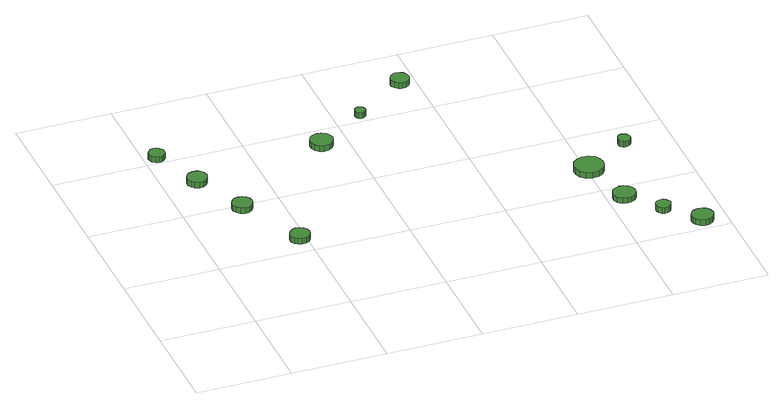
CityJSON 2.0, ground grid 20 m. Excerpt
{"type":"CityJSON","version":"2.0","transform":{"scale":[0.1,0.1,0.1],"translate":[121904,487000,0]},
"CityObjects":{
"tree1":{"type":"SolitaryVegetationObject","attributes":{"function":"something"},"geometry":[{"type":"MultiSurface","lod":"1","boundaries":[[[0,1,2,3,4,5,6,7,8,9,10,11,12,13,14]],[[15,16,17,18,19,20,21,22,23,24,25,26,27,28,29]],[[0,29,28,1]],[[1,28,27,2]],[[2,27,26,3]],[[3,26,25,4]],[[4,25,24,5]],[[5,24,23,6]],[[6,23,22,7]],[[7,22,21,8]],[[8,21,20,9]],[[9,20,19,10]],[[10,19,18,11]],[[11,18,17,12]],[[12,17,16,13]],[[13,16,15,14]],[[14,15,29,0]]]}]},
"tree2":{"type":"SolitaryVegetationObject","attributes":{"function":"something"},"geometry":[{"type":"MultiSurface","lod":"1","boundaries":[[[30,31,32,33,34,35,36,37,38,39,40,41,42,43,44]],[[45,46,47,48,49,50,51,52,53,54,55,56,57,58,59]],[[30,59,58,31]],[[31,58,57,32]],[[32,57,56,33]],[[33,56,55,34]],[[34,55,54,35]],[[35,54,53,36]],[[36,53,52,37]],[[37,52,51,38]],[[38,51,50,39]],[[39,50,49,40]],[[40,49,48,41]],[[41,48,47,42]],[[42,47,46,43]],[[43,46,45,44]],[[44,45,59,30]]]}]},
"tree3":{"type":"SolitaryVegetationObject","attributes":{"function":"something"},"geometry":[{"type":"MultiSurface","lod":"1","boundaries":[[[60,61,62,63,64,65,66,67,68,69,70,71,72,73,74]],[[75,76,77,78,79,80,81,82,83,84,85,86,87,88,89]],[[60,89,88,61]],[[61,88,87,62]],[[62,87,86,63]],[[63,86,85,64]],[[64,85,84,65]],[[65,84,83,66]],[[66,83,82,67]],[[67,82,81,68]],[[68,81,80,69]],[[69,80,79,70]],[[70,79,78,71]],[[71,78,77,72]],[[72,77,76,73]],[[73,76,75,74]],[[74,75,89,60]]]}]},
"tree4":{"type":"SolitaryVegetationObject","attributes":{"function":"something"},"geometry":[{"type":"MultiSurface","lod":"1","boundaries":[[[90,91,92,93,94,95,96,97,98,99,100,101,102,103,104]],[[105,106,107,108,109,110,111,112,113,114,115,116,117,118,119]],[[90,119,118,91]],[[91,118,117,92]],[[92,117,116,93]],[[93,116,115,94]],[[94,115,114,95]],[[95,114,113,96]],[[96,113,112,97]],[[97,112,111,98]],[[98,111,110,99]],[[99,110,109,100]],[[100,109,108,101]],[[101,108,107,102]],[[102,107,106,103]],[[103,106,105,104]],[[104,105,119,90]]]}]},
"tree5":{"type":"SolitaryVegetationObject","attributes":{"function":"something"},"geometry":[{"type":"MultiSurface","lod":"1","boundaries":[[[120,121,122,123,124,125,126,127,128,129,130,131,132,133,134]],[[135,136,137,138,139,140,141,142,143,144,145,146,147,148,149]],[[120,149,148,121]],[[121,148,147,122]],[[122,147,146,123]],[[123,146,145,124]],[[124,145,144,125]],[[125,144,143,126]],[[126,143,142,127]],[[127,142,141,128]],[[128,141,140,129]],[[129,140,139,130]],[[130,139,138,131]],[[131,138,137,132]],[[132,137,136,133]],[[133,136,135,134]],[[134,135,149,120]]]}]},
"tree6":{"type":"SolitaryVegetationObject","attributes":{"function":"something"},"geometry":[{"type":"MultiSurface","lod":"1","boundaries":[[[150,151,152,153,154,155,156,157,158,159,160,161,162,163,164]],[[165,166,167,168,169,170,171,172,173,174,175,176,177,178,179]],[[150,179,178,151]],[[151,178,177,152]],[[152,177,176,153]],[[153,176,175,154]],[[154,175,174,155]],[[155,174,173,156]],[[156,173,172,157]],[[157,172,171,158]],[[158,171,170,159]],[[159,170,169,160]],[[160,169,168,161]],[[161,168,167,162]],[[162,167,166,163]],[[163,166,165,164]],[[164,165,179,150]]]}]},
"tree7":{"type":"SolitaryVegetationObject","attributes":{"function":"something"},"geometry":[{"type":"MultiSurface","lod":"1","boundaries":[[[180,181,182,183,184,185,186,187,188,189,190,191,192,193,194]],[[195,196,197,198,199,200,201,202,203,204,205,206,207,208,209]],[[180,209,208,181]],[[181,208,207,182]],[[182,207,206,183]],[[183,206,205,184]],[[184,205,204,185]],[[185,204,203,186]],[[186,203,202,187]],[[187,202,201,188]],[[188,201,200,189]],[[189,200,199,190]],[[190,199,198,191]],[[191,198,197,192]],[[192,197,196,193]],[[193,196,195,194]],[[194,195,209,180]]]}]},
"tree8":{"type":"SolitaryVegetationObject","attributes":{"function":"something"},"geometry":[{"type":"MultiSurface","lod":"1","boundaries":[[[210,211,212,213,214,215,216,217,218,219,220,221,222,223,224]],[[225,226,227,228,229,230,231,232,233,234,235,236,237,238,239]],[[210,239,238,211]],[[211,238,237,212]],[[212,237,236,213]],[[213,236,235,214]],[[214,235,234,215]],[[215,234,233,216]],[[216,233,232,217]],[[217,232,231,218]],[[218,231,230,219]],[[219,230,229,220]],[[220,229,228,221]],[[221,228,227,222]],[[222,227,226,223]],[[223,226,225,224]],[[224,225,239,210]]]}]},
"tree9":{"type":"SolitaryVegetationObject","attributes":{"function":"something"},"geometry":[{"type":"MultiSurface","lod":"1","boundaries":[[[240,241,242,243,244,245,246,247,248,249,250,251,252,253,254]],[[255,256,257,258,259,260,261,262,263,264,265,266,267,268,269]],[[240,269,268,241]],[[241,268,267,242]],[[242,267,266,243]],[[243,266,265,244]],[[244,265,264,245]],[[245,264,263,246]],[[246,263,262,247]],[[247,262,261,248]],[[248,261,260,249]],[[249,260,259,250]],[[250,259,258,251]],[[251,258,257,252]],[[252,257,256,253]],[[253,256,255,254]],[[254,255,269,240]]]}]},
"tree10":{"type":"SolitaryVegetationObject","attributes":{"function":"something"},"geometry":[{"type":"MultiSurface","lod":"1","boundaries":[[[270,271,272,273,274,275,276,277,278,279,280,281,282,283,284]],[[285,286,287,288,289,290,291,292,293,294,295,296,297,298,299]],[[270,299,298,271]],[[271,298,297,272]],[[272,297,296,273]],[[273,296,295,274]],[[274,295,294,275]],[[275,294,293,276]],[[276,293,292,277]],[[277,292,291,278]],[[278,291,290,279]],[[279,290,289,280]],[[280,289,288,281]],[[281,288,287,282]],[[282,287,286,283]],[[283,286,285,284]],[[284,285,299,270]]]}]},
"tree11":{"type":"SolitaryVegetationObject","attributes":{"function":"something"},"geometry":[{"type":"MultiSurface","lod":"1","boundaries":[[[300,301,302,303,304,305,306,307,308,309,310,311,312,313,314]],[[315,316,317,318,319,320,321,322,323,324,325,326,327,328,329]],[[300,329,328,301]],[[301,328,327,302]],[[302,327,326,303]],[[303,326,325,304]],[[304,325,324,305]],[[305,324,323,306]],[[306,323,322,307]],[[307,322,321,308]],[[308,321,320,309]],[[309,320,319,310]],[[310,319,318,311]],[[311,318,317,312]],[[312,317,316,313]],[[313,316,315,314]],[[314,315,329,300]]]}]},
"tree12":{"type":"SolitaryVegetationObject","attributes":{"function":"something"},"geometry":[{"type":"MultiSurface","lod":"1","boundaries":[[[330,331,332,333,334,335,336,337,338,339,340,341,342,343,344]],[[345,346,347,348,349,350,351,352,353,354,355,356,357,358,359]],[[330,359,358,331]],[[331,358,357,332]],[[332,357,356,333]],[[333,356,355,334]],[[334,355,354,335]],[[335,354,353,336]],[[336,353,352,337]],[[337,352,351,338]],[[338,351,350,339]],[[339,350,349,340]],[[340,349,348,341]],[[341,348,347,342]],[[342,347,346,343]],[[343,346,345,344]],[[344,345,359,330]]]}]}
},
"vertices":[
[40,610,20],[39,617,20],[34,622,20],[28,626,20],[22,627,20],[15,625,20],[10,620,20],[7,614,20],[7,607,20],[10,600,20],[15,596,20],[22,594,20],[28,594,20],[34,598,20],[39,603,20],[39,603,7],[34,598,7],[28,594,7],[22,594,7],[15,596,7],[10,600,7],[7,607,7],[7,614,7],[10,620,7],[15,625,7],[22,627,7],[28,626,7],[34,622,7],[39,617,7],[40,610,7],
[90,506,16],[88,515,16],[83,522,16],[76,527,16],[67,527,16],[58,525,16],[52,519,16],[48,511,16],[48,502,16],[52,494,16],[58,488,16],[67,485,16],[76,486,16],[83,491,16],[88,498,16],[88,498,3],[83,491,3],[76,486,3],[67,485,3],[58,488,3],[52,494,3],[48,502,3],[48,511,3],[52,519,3],[58,525,3],[67,527,3],[76,527,3],[83,522,3],[88,515,3],[90,506,3],
[141,390,15],[139,399,15],[134,406,15],[127,410,15],[118,411,15],[109,409,15],[103,403,15],[99,395,15],[99,386,15],[103,378,15],[109,372,15],[118,369,15],[127,370,15],[134,374,15],[139,382,15],[139,382,2],[134,374,2],[127,370,2],[118,369,2],[109,372,2],[103,378,2],[99,386,2],[99,395,2],[103,403,2],[109,409,2],[118,411,2],[127,410,2],[134,406,2],[139,399,2],[141,390,2],
[207,246,15],[205,255,15],[200,261,15],[193,266,15],[184,267,15],[176,264,15],[170,258,15],[166,251,15],[166,242,15],[170,234,15],[176,229,15],[184,226,15],[193,227,15],[200,231,15],[205,238,15],[205,238,2],[200,231,2],[193,227,2],[184,226,2],[176,229,2],[170,234,2],[166,242,2],[166,251,2],[170,258,2],[176,264,2],[184,267,2],[193,266,2],[200,261,2],[205,255,2],[207,246,2],
[368,545,17],[366,554,17],[360,562,17],[352,567,17],[342,568,17],[332,565,17],[325,559,17],[321,550,17],[321,540,17],[325,530,17],[332,524,17],[342,521,17],[352,522,17],[360,527,17],[366,535,17],[366,535,4],[360,527,4],[352,522,4],[342,521,4],[332,524,4],[325,530,4],[321,540,4],[321,550,4],[325,559,4],[332,565,4],[342,568,4],[352,567,4],[360,562,4],[366,554,4],[368,545,4],
[465,621,15],[464,625,15],[461,629,15],[457,631,15],[453,632,15],[448,630,15],[445,627,15],[443,623,15],[443,618,15],[445,614,15],[448,611,15],[453,609,15],[457,610,15],[461,612,15],[464,616,15],[464,616,2],[461,612,2],[457,610,2],[453,609,2],[448,611,2],[445,614,2],[443,618,2],[443,623,2],[445,627,2],[448,630,2],[453,632,2],[457,631,2],[461,629,2],[464,625,2],[465,621,2],
[587,701,15],[585,709,15],[581,716,15],[573,720,15],[565,721,15],[558,718,15],[552,713,15],[548,705,15],[548,697,15],[552,690,15],[558,684,15],[565,682,15],[573,682,15],[581,687,15],[585,693,15],[585,693,2],[581,687,2],[573,682,2],[565,682,2],[558,684,2],[552,690,2],[548,697,2],[548,705,2],[552,713,2],[558,718,2],[565,721,2],[573,720,2],[581,716,2],[585,709,2],[587,701,2],
[858,162,14],[856,171,14],[850,179,14],[841,184,14],[832,185,14],[823,182,14],[815,176,14],[811,167,14],[811,157,14],[815,148,14],[823,142,14],[832,139,14],[841,140,14],[850,144,14],[856,152,14],[856,152,2],[850,144,2],[841,140,2],[832,139,2],[823,142,2],[815,148,2],[811,157,2],[811,167,2],[815,176,2],[823,182,2],[832,185,2],[841,184,2],[850,179,2],[856,171,2],[858,162,2],
[835,278,15],[832,290,15],[825,301,15],[814,307,15],[801,308,15],[789,304,15],[779,296,15],[774,284,15],[774,271,15],[779,260,15],[789,251,15],[801,247,15],[814,249,15],[825,255,15],[832,265,15],[832,265,2],[825,255,2],[814,249,2],[801,247,2],[789,251,2],[779,260,2],[774,271,2],[774,284,2],[779,296,2],[789,304,2],[801,308,2],[814,307,2],[825,301,2],[832,290,2],[835,278,2],
[907,96,14],[905,102,14],[902,107,14],[896,111,14],[889,111,14],[883,109,14],[878,105,14],[876,99,14],[876,93,14],[878,87,14],[883,82,14],[889,80,14],[896,81,14],[902,84,14],[905,89,14],[905,89,1],[902,84,1],[896,81,1],[889,80,1],[883,82,1],[878,87,1],[876,93,1],[876,99,1],[878,105,1],[883,109,1],[889,111,1],[896,111,1],[902,107,1],[905,102,1],[907,96,1],
[972,32,15],[970,41,15],[964,49,15],[956,53,15],[947,54,15],[938,51,15],[931,45,15],[927,37,15],[927,27,15],[931,19,15],[938,13,15],[947,10,15],[956,11,15],[964,15,15],[970,23,15],[970,23,2],[964,15,2],[956,11,2],[947,10,2],[938,13,2],[931,19,2],[927,27,2],[927,37,2],[931,45,2],[938,51,2],[947,54,2],[956,53,2],[964,49,2],[970,41,2],[972,32,2],
[917,345,14],[915,351,14],[912,355,14],[907,358,14],[901,359,14],[896,357,14],[892,353,14],[890,348,14],[890,342,14],[892,337,14],[896,333,14],[901,331,14],[907,332,14],[912,335,14],[915,339,14],[915,339,1],[912,335,1],[907,332,1],[901,331,1],[896,333,1],[892,337,1],[890,342,1],[890,348,1],[892,353,1],[896,357,1],[901,359,1],[907,358,1],[912,355,1],[915,351,1],[917,345,1]
]}
